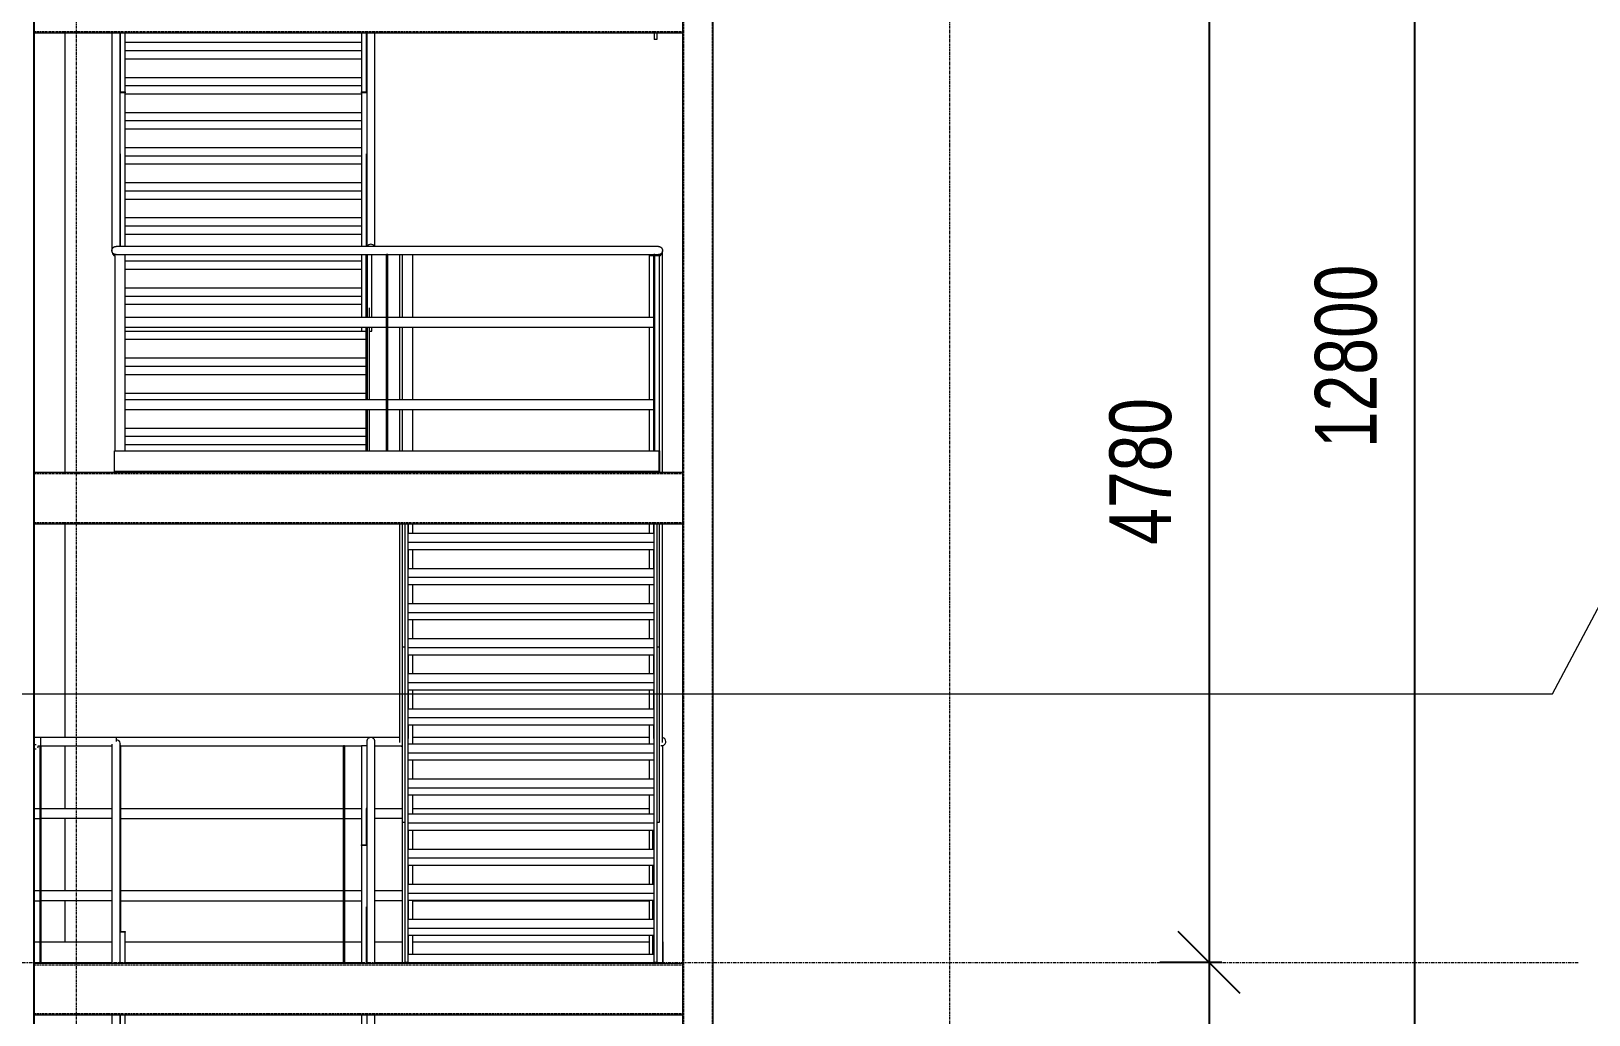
# Model space of a CAD drawing. Header units: millimetres. Extents: x -29259 to 87313, y -139821 to 46728.
# Drawn here: x 48352 to 55934, y -114518 to -109731 of the extents above; entities that cross this region are included whole.
import ezdxf

# ---------------------------------------------------------------- set-up
doc = ezdxf.new("R2010")
doc.units = ezdxf.units.MM
for name, pattern in [('Centre', [31.75, 6.35, -4.7625, 15.875, -4.7625]), ('Grid Line', [22.225, 12.7, -3.175, 3.175, -3.175]), ('Hidden', [7.14375, 4.7625, -2.38125])]:
    doc.linetypes.add(name, pattern=pattern)
for name, color, linetype, lineweight in [('A-ANNO-DIMS', 211, 'Continuous', 9), ('A-DOOR', 31, 'Continuous', 9), ('A-FLOR-HRAL', 11, 'Continuous', 9), ('A-FLOR-LEVL', 51, 'Continuous', 9), ('A-WALL', 113, 'Continuous', 18), ('G-ANNO-TEXT', 231, 'Continuous', 9), ('P-PIPE', 3, 'Continuous', 9), ('S-BEAM', 12, 'Continuous', 9), ('S-COLS', 52, 'Continuous', 18), ('S-GRID', 8, 'Continuous', 9), ('S-STRS', 31, 'Continuous', 9)]:
    doc.layers.add(name, color=color, linetype=linetype, lineweight=lineweight)
doc.styles.add('Century Gothic_2', font='GOTHIC.TTF', dxfattribs={"width": 0.8, "height": 300})
doc.dimstyles.new('Diagonal_-_3mm_Century_Gothic', dxfattribs={"dimscale": 304.8, "dimtxt": 313.250481, "dimasz": 0.984252, "dimexe": 0.787402, "dimexo": 0.492126, "dimgap": 0.574147, "dimtad": 1, "dimdec": 0, "dimzin": 0, "dimdsep": 46, "dimtxsty": 'Century Gothic_2', "dimblk1": 'OBLIQUE', "dimblk2": 'OBLIQUE', "dimsah": 1, "dimcen": 0.09, "dimdle": 0.787402, "dimazin": 0, "dimtfac": 1, "dimtdec": 4, "dimtix": 1, "dimtmove": 0, "dimatfit": 3, "dimfxl": 1, "dimtvp": 1, "dimtfill": 1, "dimtolj": 1, "dimtzin": 0, "dimarcsym": 2})

# ---------------------------------------------------------------- blocks, each defined once
blk = doc.blocks.new('RHS-Rectangular Hollow Section-Column - 300x150x6RHS-1532597-SOUTH FACADE')
at = {"layer": 'S-COLS', "color": 250, "linetype": 'Hidden', "lineweight": 9}
for p, q in [((17479.6, 0), (17479.6, 14535)), ((17617.6, 14535), (17617.6, 0))]:
    blk.add_line(p, q, dxfattribs=at)
blk = doc.blocks.new('RHS-Rectangular Hollow Section-Column - 804097-SOUTH FACADE')
at = {"layer": 'S-COLS', "color": 250, "lineweight": 9}
for p, q in [((17473.6, 14535), (17473.6, 0)), ((17623.6, 0), (17623.6, 14535))]:
    blk.add_line(p, q, dxfattribs=at)
blk = doc.blocks.new('RHS-Rectangular Hollow Section - 250x150x6RHS-1527155-SOUTH FACADE')
at = {"layer": 'S-BEAM', "color": 250}
for p, q in [((17473.6, 3445), (14318, 3445)), ((14318, 3195), (17473.6, 3195))]:
    blk.add_line(p, q, dxfattribs=at)
at = {"layer": 'S-BEAM', "color": 250, "linetype": 'Hidden'}
for p, q in [((14318, 3439), (17473.6, 3439)), ((14318, 3201), (17473.6, 3201))]:
    blk.add_line(p, q, dxfattribs=at)
blk = doc.blocks.new('RHS-Rectangular Hollow Section - 250x150x6RHS-1527158-SOUTH FACADE')
at = {"layer": 'S-BEAM', "color": 250}
for p, q in [((17473.6, 8225), (14318, 8225)), ((14318, 7975), (17473.6, 7975))]:
    blk.add_line(p, q, dxfattribs=at)
at = {"layer": 'S-BEAM', "color": 250, "linetype": 'Hidden'}
for p, q in [((14318, 8219), (17473.6, 8219)), ((14318, 7981), (17473.6, 7981))]:
    blk.add_line(p, q, dxfattribs=at)
blk = doc.blocks.new('Railing - MS FLAT 50x5mm-1534085-SOUTH FACADE')
at = {"layer": 'A-FLOR-HRAL', "color": 253}
for p, q in [((15911.6, 4022.9), (15936.8, 4022.9)), ((15911.6, 4019.9), (15911.6, 4022.9)), ((15911.6, 4019.9), (15911.6, 3444.6)), ((15936.8, 4019.9), (15911.6, 4019.9))]:
    blk.add_line(p, q, dxfattribs=at)
blk = doc.blocks.new('Railing - MS FLAT 50x5mm-1534083-SOUTH FACADE')
at = {"layer": 'A-FLOR-HRAL', "color": 253}
for p, q in [((15911.6, 3195.4), (15911.6, 2745)), ((15911.6, 2705), (15911.6, 2400)), ((15961.6, 2400), (15961.6, 2705)), ((15911.6, 2350), (15911.6, 2250)), ((15961.6, 2250), (15961.6, 2350)), ((15948.6, 2250), (15961.6, 2250))]:
    blk.add_line(p, q, dxfattribs=at)
blk = doc.blocks.new('Railing - MS FLAT 50x5mm-1534081-SOUTH FACADE')
at = {"layer": 'A-FLOR-HRAL', "color": 253}
for p, q in [((16111.6, 900), (16111.6, 1395.2)), ((16161.6, 1390), (16161.6, 1395.2)), ((16161.6, 1240), (16161.6, 1310)), ((16161.6, 1090), (16161.6, 1160)), ((16161.6, 940), (16161.6, 1010)), ((16111.6, 900), (16124.6, 900))]:
    blk.add_line(p, q, dxfattribs=at)
blk = doc.blocks.new('Railing - MS FLAT 50x5mm-1534079-SOUTH FACADE')
at = {"layer": 'A-FLOR-HRAL', "color": 253}
for p, q in [((16111.6, 300), (16111.6, 900)), ((16161.6, 790), (16161.6, 860)), ((16161.6, 640), (16161.6, 710)), ((16161.6, 490), (16161.6, 560)), ((16161.6, 340), (16161.6, 410)), ((16111.6, 300), (16124.6, 300))]:
    blk.add_line(p, q, dxfattribs=at)
blk = doc.blocks.new('Railing - MS FLAT 50x5mm-1533993-SOUTH FACADE')
at = {"layer": 'A-FLOR-HRAL', "color": 253}
for p, q in [((15911.6, 4505), (15911.6, 4022.9)), ((15936.6, 4505), (15911.6, 4505))]:
    blk.add_line(p, q, dxfattribs=at)
blk = doc.blocks.new('Railing - MS FLAT 50x5mm-V44-SOUTH FACADE')
at = {"layer": 'A-FLOR-HRAL', "color": 253}
for p, q in [((15933.6, 2400), (15933.6, 2705)), ((15939.6, 2705), (15939.6, 2400)), ((15933.6, 2000), (15933.6, 2350)), ((15939.6, 2350), (15939.6, 2000)), ((15933.6, 1750), (15933.6, 1950)), ((15939.6, 1950), (15939.6, 1750))]:
    blk.add_line(p, q, dxfattribs=at)
blk = doc.blocks.new('Railing - MS FLAT 50x5mm-1534076-SOUTH FACADE')
at = {"layer": 'A-FLOR-HRAL', "color": 253}
for p, q in [((16111.6, 2400), (16111.6, 2701.2)), ((16161.6, 2701.2), (16111.6, 2701.2)), ((16161.6, 2400), (16161.6, 2701.2)), ((16111.6, 2000), (16111.6, 2350)), ((16161.6, 2000), (16161.6, 2350)), ((16111.6, 1750), (16111.6, 1950)), ((16161.6, 1750), (16161.6, 1950))]:
    blk.add_line(p, q, dxfattribs=at)
blk = doc.blocks.new('Railing - MS FLAT 50x5mm-V45-SOUTH FACADE')
at = {"layer": 'A-FLOR-HRAL', "color": 253}
for p, q in [((16139.6, 4002.1), (16139.6, 4092.9)), ((16139.6, 3831.4), (16139.6, 3922.1)), ((16139.6, 3660.7), (16139.6, 3751.4)), ((16139.6, 3490), (16139.6, 3580.7))]:
    blk.add_line(p, q, dxfattribs=at)
blk = doc.blocks.new('Railing - MS FLAT 50x5mm-V46-SOUTH FACADE')
at = {"layer": 'A-FLOR-HRAL', "color": 253}
for p, q in [((16111.6, 0), (16111.6, 300)), ((16161.6, 190), (16161.6, 260)), ((16161.6, 40), (16161.6, 110))]:
    blk.add_line(p, q, dxfattribs=at)
blk = doc.blocks.new('Railing - Railing-1515944-SOUTH FACADE')
at = {"layer": 'A-FLOR-HRAL', "color": 253}
for p, q in [((15936.7, 4200), (15934.1, 4200)), ((15934.1, 4200), (15934.1, 4022.9)), ((15976.5, 4200), (16111.6, 4200)), ((16111.6, 4150), (15976.5, 4150)), ((15976.6, 3800), (16111.6, 3800)), ((15934.1, 3720.2), (15934.1, 3444.6)), ((16111.6, 3750), (15976.6, 3750)), ((15934.1, 3059.3), (15934.1, 2745)), ((16139.1, 1395.2), (16139.1, 1390)), ((16139.1, 1310), (16139.1, 1295.6)), ((16139.1, 860), (16139.1, 790)), ((16139.1, 710), (16139.1, 645.6)), ((16139.1, 260), (16139.1, 190)), ((16139.1, 110), (16139.1, 40))]:
    blk.add_line(p, q, dxfattribs=at)
for name in ['Railing - MS FLAT 50x5mm-1533993-SOUTH FACADE', 'Railing - MS FLAT 50x5mm-1534085-SOUTH FACADE', 'Railing - MS FLAT 50x5mm-V45-SOUTH FACADE', 'Railing - MS FLAT 50x5mm-1534083-SOUTH FACADE', 'Railing - MS FLAT 50x5mm-V44-SOUTH FACADE', 'Railing - MS FLAT 50x5mm-1534076-SOUTH FACADE', 'Railing - MS FLAT 50x5mm-1534081-SOUTH FACADE', 'Railing - MS FLAT 50x5mm-1534079-SOUTH FACADE', 'Railing - MS FLAT 50x5mm-V46-SOUTH FACADE']:
    blk.add_blockref(name, (0, 0))
blk = doc.blocks.new('Top Rail Type - Top Rail_Internal_-1515961-SOUTH FACADE')
at = {"layer": 'A-FLOR-HRAL', "color": 253}
for p, q in [((15936.6, 4525), (15936.6, 3444.6)), ((16097.3, 4545), (15956.6, 4545)), ((15976.6, 3444.6), (15976.6, 4525)), ((15976.6, 4505), (16111.6, 4505)), ((15936.6, 3195.4), (15936.6, 2745)), ((15976.6, 2746.6), (15976.6, 3195.4)), ((15976.5, 2745), (15976.6, 2746.6)), ((16096.6, 2705), (16096.6, 2400)), ((16136.6, 2698.3), (16136.6, 2705)), ((16096.6, 2350), (16096.6, 2000)), ((16096.6, 1950), (16096.6, 1750)), ((16096.6, 1395.4), (16096.6, 772))]:
    blk.add_line(p, q, dxfattribs=at)
at = {"layer": 'A-FLOR-HRAL', "color": 253, "flags": 128}
for points in [[(15976.6, 2746.6), (15975.9, 2750.9), (15973.9, 2754.3), (15970.7, 2756.6), (15966.6, 2757.6), (15961.8, 2757.2), (15956.6, 2755.5), (15951.4, 2752.6), (15946.6, 2748.7), (15943.3, 2745)], [(16097.3, 2704.4), (16099.3, 2700.9), (16102.5, 2698.7), (16106.6, 2697.7), (16111.4, 2698)], [(16120.1, 2701.6), (16121.8, 2702.7), (16124.7, 2704.9)], [(16111.4, 750.5), (16106.6, 752.7), (16102.5, 756.2), (16099.3, 760.9), (16097.3, 766.3), (16096.6, 772)]]:
    blk.add_lwpolyline(points, dxfattribs=at)
at = {"layer": 'A-FLOR-HRAL', "color": 253}
blk.add_open_spline([(15976.6, 4525), (15976.6, 4526.7), (15976.1, 4530.2), (15974.1, 4535.1), (15970.9, 4539.3), (15965.3, 4543.6), (15956.6, 4545.9), (15947.9, 4543.6), (15942.3, 4539.3), (15939.1, 4535.1), (15937.1, 4530.2), (15936.6, 4526.7), (15936.6, 4525)], degree=3, knots=[0, 0, 0, 0, 0.083333, 0.166667, 0.25, 0.333333, 0.5, 0.666667, 0.75, 0.833333, 0.916667, 1, 1, 1, 1], dxfattribs=at)
blk = doc.blocks.new('Railing - MS FLAT 50x5mm-1534088-SOUTH FACADE')
at = {"layer": 'A-FLOR-HRAL', "color": 253}
for p, q in [((14736.6, 3601.2), (14761.6, 3601.2)), ((14761.6, 3598.2), (14736.6, 3598.2)), ((14761.6, 3601.2), (14761.6, 3598.2)), ((14761.6, 3444.9), (14761.6, 3598.2)), ((14761.6, 2745), (14761.6, 3195))]:
    blk.add_line(p, q, dxfattribs=at)
blk = doc.blocks.new('Railing - MS FLAT 50x5mm-V47-SOUTH FACADE')
at = {"layer": 'A-FLOR-HRAL', "color": 253}
for p, q in [((14739.6, 4505), (14737.1, 4505)), ((14739.6, 3601.2), (14739.6, 4505))]:
    blk.add_line(p, q, dxfattribs=at)
blk = doc.blocks.new('Railing - MS FLAT 50x5mm-V48-SOUTH FACADE')
at = {"layer": 'A-FLOR-HRAL', "color": 253}
for p, q in [((14347, 3450), (14347, 4505)), ((14353, 4505), (14347, 4505)), ((14353, 3450), (14353, 4505)), ((14347, 3450), (14353, 3450))]:
    blk.add_line(p, q, dxfattribs=at)
blk = doc.blocks.new('Railing - Railing-1517779-SOUTH FACADE')
at = {"layer": 'A-FLOR-HRAL', "color": 253}
for p, q in [((14353, 4200), (14696.7, 4200)), ((14739.1, 3601.2), (14739.1, 4187.5)), ((14696.7, 4150), (14353, 4150)), ((14353, 3800), (14696.6, 3800)), ((14696.6, 3750), (14353, 3750)), ((14739.1, 2745), (14739.1, 3195))]:
    blk.add_line(p, q, dxfattribs=at)
for name in ['Railing - MS FLAT 50x5mm-V48-SOUTH FACADE', 'Railing - MS FLAT 50x5mm-V47-SOUTH FACADE', 'Railing - MS FLAT 50x5mm-1534088-SOUTH FACADE']:
    blk.add_blockref(name, (0, 0))
blk = doc.blocks.new('Top Rail Type - Top Rail_Internal_-1517796-SOUTH FACADE')
at = {"layer": 'A-FLOR-HRAL', "color": 253}
for p, q in [((14716.6, 4545), (14350, 4545)), ((14350, 4525), (14350, 4545)), ((14350, 4505), (14350, 4525)), ((14350, 4505), (14696.7, 4505)), ((14696.6, 4512), (14696.6, 3444.9)), ((14716.6, 4545), (14716.6, 4525)), ((14736.6, 3444.9), (14736.6, 4512)), ((14696.6, 3195), (14696.6, 2722)), ((14736.6, 2745), (14736.6, 3195)), ((14696.7, 2723.6), (14696.6, 2722))]:
    blk.add_line(p, q, dxfattribs=at)
at = {"layer": 'A-FLOR-HRAL', "color": 253, "flags": 128}
for points in [[(14716.6, 4534.4), (14721.8, 4533.6), (14726.6, 4531.4), (14730.7, 4527.9), (14733.9, 4523.2), (14735.9, 4517.8), (14736.6, 4512)], [(14696.6, 2722), (14697.3, 2716.3), (14699.3, 2710.9), (14702.5, 2706.2), (14706.6, 2702.7), (14711.4, 2700.5)]]:
    blk.add_lwpolyline(points, dxfattribs=at)
blk = doc.blocks.new('Railing - MS FLAT 50x5mm-V49-SOUTH FACADE')
at = {"layer": 'A-FLOR-HRAL', "color": 253}
for p, q in [((15829.3, 4505), (15823.3, 4505)), ((15823.3, 3450), (15823.3, 4505)), ((15829.3, 4505), (15829.3, 3450))]:
    blk.add_line(p, q, dxfattribs=at)
blk = doc.blocks.new('Railing - MS FLAT 50x5mm-V50-SOUTH FACADE')
at = {"layer": 'A-FLOR-HRAL', "color": 253}
for p, q in [((17377.6, 4505), (17368.6, 4505)), ((17377.6, 3450), (17377.6, 4505)), ((17327.6, 4092.9), (17327.6, 4002.1)), ((17327.6, 3922.1), (17327.6, 3831.4)), ((17327.6, 3751.4), (17327.6, 3660.7)), ((17327.6, 3580.7), (17327.6, 3490)), ((17352.6, 3450), (17377.6, 3450))]:
    blk.add_line(p, q, dxfattribs=at)
blk = doc.blocks.new('Railing - Railing-1518367-SOUTH FACADE')
at = {"layer": 'A-FLOR-HRAL', "color": 253}
for p, q in [((14318, 4200), (14347, 4200)), ((14739.6, 4200), (15823.3, 4200)), ((15829.3, 4200), (15911.6, 4200)), ((16161.6, 4200), (17311.6, 4200)), ((14318, 4150), (14347, 4150)), ((14739.6, 4150), (15823.3, 4150)), ((15829.3, 4150), (15911.6, 4150)), ((14318, 3800), (14347, 3800)), ((14739.6, 3800), (15823.3, 3800)), ((15829.3, 3800), (15911.6, 3800)), ((14318, 3750), (14347, 3750)), ((14739.6, 3750), (15823.3, 3750)), ((15829.3, 3750), (15911.6, 3750)), ((16161.6, 3750), (17311.6, 3750)), ((14318, 3550), (14347, 3550)), ((14353, 3550), (14696.6, 3550)), ((14761.6, 3550), (15823.3, 3550)), ((15829.3, 3550), (15911.6, 3550)), ((15976.6, 3550), (16111.6, 3550)), ((16161.6, 3550), (17311.6, 3550)), ((17380.1, 3550), (17377.6, 3550)), ((17380.1, 3450), (17380.1, 3550)), ((17377.6, 3450), (17380.1, 3450))]:
    blk.add_line(p, q, dxfattribs=at)
for name in ['Railing - MS FLAT 50x5mm-V49-SOUTH FACADE', 'Railing - MS FLAT 50x5mm-V50-SOUTH FACADE']:
    blk.add_blockref(name, (0, 0))
blk = doc.blocks.new('Top Rail Type - Top Rail_Internal_-1518370-SOUTH FACADE')
at = {"layer": 'A-FLOR-HRAL', "color": 253}
for p, q in [((14350, 4545), (14318, 4545)), ((14336.7, 4505), (14347, 4505)), ((15956.6, 4545), (14716.6, 4545)), ((14739.6, 4505), (15823.3, 4505)), ((15829.3, 4505), (15911.6, 4505)), ((17311.6, 4545), (16161.6, 4545))]:
    blk.add_line(p, q, dxfattribs=at)
for start, end in [(264.76715, 0), (0, 78.42814)]:
    blk.add_arc((17372.6, 4525), 20, start, end, dxfattribs=at)
blk = doc.blocks.new('Railing - MS FLAT 50x5mm-1534103-SOUTH FACADE')
at = {"layer": 'A-FLOR-HRAL', "color": 253}
for p, q in [((15911.6, 13263.3), (15936.6, 13263.3)), ((15911.6, 13259.9), (15911.6, 13263.3)), ((15911.6, 13259.9), (15911.6, 13004.6)), ((15936.6, 13259.9), (15911.6, 13259.9)), ((15911.6, 12755.4), (15911.6, 12466.6))]:
    blk.add_line(p, q, dxfattribs=at)
blk = doc.blocks.new('Railing - MS FLAT 50x5mm-V53-SOUTH FACADE')
at = {"layer": 'A-FLOR-HRAL', "color": 253}
for p, q in [((15911.6, 7686.6), (15936.6, 7686.6)), ((15911.6, 7683.2), (15911.6, 7686.6)), ((15911.6, 7683.2), (15911.6, 6935)), ((15936.6, 7683.2), (15911.6, 7683.2)), ((15911.6, 6895), (15911.6, 6590)), ((15961.6, 6590), (15961.6, 6895)), ((15911.6, 6540), (15911.6, 6522.9)), ((15948.6, 6522.9), (15961.6, 6522.9)), ((15961.6, 6522.9), (15961.6, 6540))]:
    blk.add_line(p, q, dxfattribs=at)
blk = doc.blocks.new('Railing - MS FLAT 50x5mm-V51-SOUTH FACADE')
at = {"layer": 'A-FLOR-HRAL', "color": 253}
for p, q in [((16111.6, 9766.4), (16111.6, 10365)), ((16161.6, 10318.6), (16161.6, 10365.2)), ((16161.6, 10147.9), (16161.6, 10238.6)), ((16161.6, 9977.1), (16161.6, 10067.9)), ((16161.6, 9806.4), (16161.6, 9897.1)), ((16111.6, 9766.4), (16124.6, 9766.4))]:
    blk.add_line(p, q, dxfattribs=at)
blk = doc.blocks.new('Railing - MS FLAT 50x5mm-V54-SOUTH FACADE')
at = {"layer": 'A-FLOR-HRAL', "color": 253}
for p, q in [((16111.6, 4132.9), (16111.6, 4986.4)), ((16161.6, 4855.7), (16161.6, 4946.4)), ((16161.6, 4685), (16161.6, 4775.7)), ((16161.6, 4514.3), (16161.6, 4605)), ((16161.6, 4343.6), (16161.6, 4434.3)), ((16161.6, 4172.9), (16161.6, 4263.6)), ((16111.6, 4132.9), (16124.6, 4132.9))]:
    blk.add_line(p, q, dxfattribs=at)
blk = doc.blocks.new('Railing - MS FLAT 50x5mm-V59-SOUTH FACADE')
at = {"layer": 'A-FLOR-HRAL', "color": 253}
for p, q in [((16111.6, 6590), (16111.6, 6895)), ((16161.6, 6590), (16161.6, 6895)), ((16111.6, 6190), (16111.6, 6540)), ((16161.6, 6190), (16161.6, 6540)), ((16111.6, 5940), (16111.6, 6140)), ((16161.6, 5940), (16161.6, 6140))]:
    blk.add_line(p, q, dxfattribs=at)
blk = doc.blocks.new('Railing - MS FLAT 50x5mm-V61-SOUTH FACADE')
at = {"layer": 'A-FLOR-HRAL', "color": 253}
for p, q in [((16111.6, 3450), (16111.6, 4132.9)), ((16161.6, 4002.1), (16161.6, 4092.9)), ((16161.6, 3831.4), (16161.6, 3922.1)), ((16161.6, 3660.7), (16161.6, 3751.4)), ((16161.6, 3490), (16161.6, 3580.7))]:
    blk.add_line(p, q, dxfattribs=at)
blk = doc.blocks.new('Railing - Railing-1525472-SOUTH FACADE')
at = {"layer": 'A-FLOR-HRAL', "color": 253}
for p, q in [((15934.1, 7975.4), (15934.1, 7686.6)), ((15934.1, 7385), (15934.1, 6935)), ((16139.1, 5585.2), (16139.1, 5538.6)), ((16139.1, 5458.6), (16139.1, 5367.9)), ((16139.1, 4946.4), (16139.1, 4855.7)), ((16139.1, 4775.7), (16139.1, 4685)), ((16139.1, 4605), (16139.1, 4540.8)), ((16139.1, 4092.9), (16139.1, 4002.1)), ((16139.1, 3922.1), (16139.1, 3831.4))]:
    blk.add_line(p, q, dxfattribs=at)
for name, p in [('Railing - MS FLAT 50x5mm-1534103-SOUTH FACADE', (0, -4780)), ('Railing - MS FLAT 50x5mm-V53-SOUTH FACADE', (0, 0)), ('Railing - MS FLAT 50x5mm-V44-SOUTH FACADE', (0, 4190)), ('Railing - MS FLAT 50x5mm-V59-SOUTH FACADE', (0, 0)), ('Railing - MS FLAT 50x5mm-V51-SOUTH FACADE', (0, -4780)), ('Railing - MS FLAT 50x5mm-V54-SOUTH FACADE', (0, 0)), ('Railing - MS FLAT 50x5mm-V61-SOUTH FACADE', (0, 0))]:
    blk.add_blockref(name, p)
blk = doc.blocks.new('Top Rail Type - Top Rail_Internal_-1525505-SOUTH FACADE')
at = {"layer": 'A-FLOR-HRAL', "color": 253}
for p, q in [((15936.6, 7975.4), (15936.6, 6935)), ((15976.6, 6935), (15976.6, 7975.4)), ((16096.6, 6895), (16096.6, 6590)), ((16096.6, 6540), (16096.6, 6190)), ((16096.6, 6140), (16096.6, 5940)), ((16096.6, 5585), (16096.6, 4521.2))]:
    blk.add_line(p, q, dxfattribs=at)
at = {"layer": 'A-FLOR-HRAL', "color": 253, "flags": 128}
for points in [[(15973.4, 6935.1), (15970.7, 6938.9), (15966.6, 6942.5), (15961.8, 6944.8), (15956.6, 6945.6), (15951.4, 6944.8), (15946.6, 6942.5), (15942.5, 6938.9), (15939.8, 6935.1)], [(16111.4, 4499), (16106.6, 4501.3), (16102.5, 4505)]]:
    blk.add_lwpolyline(points, dxfattribs=at)
blk = doc.blocks.new('Railing - MS FLAT 50x5mm-1534111-SOUTH FACADE')
at = {"layer": 'A-FLOR-HRAL', "color": 253}
for p, q in [((14736.6, 12466.6), (14761.6, 12466.6)), ((14761.6, 12463.2), (14736.6, 12463.2)), ((14761.6, 12466.6), (14761.6, 12463.2)), ((14761.6, 11715), (14761.6, 12463.2))]:
    blk.add_line(p, q, dxfattribs=at)
blk = doc.blocks.new('Railing - MS FLAT 50x5mm-V64-SOUTH FACADE')
at = {"layer": 'A-FLOR-HRAL', "color": 253}
for p, q in [((14736.4, 8483.3), (14761.6, 8483.3)), ((14761.6, 8479.9), (14736.4, 8479.9)), ((14761.6, 8483.3), (14761.6, 8479.9)), ((14761.6, 8224.9), (14761.6, 8479.9)), ((14761.6, 7686.6), (14761.6, 7975))]:
    blk.add_line(p, q, dxfattribs=at)
blk = doc.blocks.new('Railing - MS FLAT 50x5mm-V65-SOUTH FACADE')
at = {"layer": 'A-FLOR-HRAL', "color": 253}
for p, q in [((14739.6, 9285), (14735.9, 9285)), ((14739.6, 8483.3), (14739.6, 9285))]:
    blk.add_line(p, q, dxfattribs=at)
blk = doc.blocks.new('Railing - Railing-1526545-SOUTH FACADE')
at = {"layer": 'A-FLOR-HRAL', "color": 253}
for p, q in [((14365.5, 8980), (14696.7, 8980)), ((14739.1, 8483.3), (14739.1, 8965.8)), ((14696.7, 8930), (14365.5, 8930)), ((14365.5, 8580), (14696.8, 8580)), ((14696.8, 8530), (14365.5, 8530)), ((14739.1, 7686.6), (14739.1, 7975)), ((14739.1, 6935), (14739.1, 7385))]:
    blk.add_line(p, q, dxfattribs=at)
for name, p in [('Railing - MS FLAT 50x5mm-V48-SOUTH FACADE', (12.5, 4780)), ('Railing - MS FLAT 50x5mm-V65-SOUTH FACADE', (0, 0)), ('Railing - MS FLAT 50x5mm-V64-SOUTH FACADE', (0, 0)), ('Railing - MS FLAT 50x5mm-1534111-SOUTH FACADE', (0, -4780))]:
    blk.add_blockref(name, p)
blk = doc.blocks.new('Top Rail Type - Top Rail_Internal_-1526549-SOUTH FACADE')
at = {"layer": 'A-FLOR-HRAL', "color": 253}
for p, q in [((14716.6, 9325), (14362.5, 9325)), ((14362.5, 9305), (14362.5, 9325)), ((14362.5, 9285), (14362.5, 9305)), ((14362.5, 9285), (14696.9, 9285)), ((14696.6, 9289.9), (14696.6, 8224.9)), ((14716.6, 9325), (14716.6, 9305)), ((14716.6, 9305), (14716.6, 9301.7)), ((14736.6, 8224.9), (14736.6, 9289.9)), ((14696.6, 7975), (14696.6, 6911.2)), ((14736.6, 6935), (14736.6, 7975)), ((14696.7, 6913.3), (14696.6, 6911.2))]:
    blk.add_line(p, q, dxfattribs=at)
at = {"layer": 'A-FLOR-HRAL', "color": 253, "flags": 128}
for points in [[(14716.6, 9312.9), (14721.8, 9312.1), (14726.6, 9309.8), (14730.7, 9306.1), (14733.9, 9301.4), (14735.9, 9295.8), (14736.6, 9289.9)], [(14696.6, 6911.2), (14697.3, 6905.3), (14699.3, 6899.7), (14702.5, 6895), (14706.6, 6891.3), (14711.4, 6889)]]:
    blk.add_lwpolyline(points, dxfattribs=at)
blk = doc.blocks.new('Railing - MS FLAT 50x5mm-V74-SOUTH FACADE')
at = {"layer": 'A-FLOR-HRAL', "color": 253}
for p, q in [((17311.6, 4946.4), (17311.6, 4855.7)), ((17361.6, 4132.9), (17361.6, 4986.4)), ((17311.6, 4775.7), (17311.6, 4685)), ((17311.6, 4605), (17311.6, 4514.3)), ((17311.6, 4434.3), (17311.6, 4343.6)), ((17311.6, 4263.6), (17311.6, 4172.9)), ((17348.6, 4132.9), (17361.6, 4132.9))]:
    blk.add_line(p, q, dxfattribs=at)
blk = doc.blocks.new('Railing - MS FLAT 50x5mm-V67-SOUTH FACADE')
at = {"layer": 'A-FLOR-HRAL', "color": 253}
for p, q in [((17361.6, 10615), (17361.6, 10620)), ((17311.6, 10365), (17311.6, 10318.6)), ((17361.6, 9766.4), (17361.6, 10365)), ((17311.6, 10238.6), (17311.6, 10147.9)), ((17311.6, 10067.9), (17311.6, 9977.1)), ((17311.6, 9897.1), (17311.6, 9806.4)), ((17348.6, 9766.4), (17361.6, 9766.4))]:
    blk.add_line(p, q, dxfattribs=at)
blk = doc.blocks.new('Railing - MS FLAT 50x5mm-V75-SOUTH FACADE')
at = {"layer": 'A-FLOR-HRAL', "color": 253}
for p, q in [((17311.6, 4092.9), (17311.6, 4002.1)), ((17311.6, 3922.1), (17311.6, 3831.4)), ((17311.6, 3751.4), (17311.6, 3660.7)), ((17311.6, 3580.7), (17311.6, 3490))]:
    blk.add_line(p, q, dxfattribs=at)
blk = doc.blocks.new('Railing - MS FLAT 50x5mm-V69-SOUTH FACADE')
at = {"layer": 'A-FLOR-HRAL', "color": 253}
for p, q in [((17311.6, 11669.9), (17311.6, 11370)), ((17333.6, 11669.9), (17311.6, 11669.9)), ((17361.6, 11669.9), (17339.6, 11669.9)), ((17361.6, 10720), (17361.6, 11669.9)), ((17311.6, 11320), (17311.6, 10970)), ((17311.6, 10920), (17311.6, 10720))]:
    blk.add_line(p, q, dxfattribs=at)
blk = doc.blocks.new('Railing - Railing-1535435-SOUTH FACADE')
at = {"layer": 'A-FLOR-HRAL', "color": 253}
for p, q in [((17339.1, 5835), (17339.1, 5840)), ((17334.1, 5538.6), (17334.1, 5585)), ((17334.1, 5367.9), (17334.1, 5458.6)), ((17334.1, 4855.7), (17334.1, 4946.4)), ((17334.1, 4685), (17334.1, 4775.7)), ((17334.1, 4540.8), (17334.1, 4605)), ((17334.1, 4002.1), (17334.1, 4092.9)), ((17334.1, 3831.4), (17334.1, 3922.1)), ((17334.1, 3744.4), (17334.1, 3751.4))]:
    blk.add_line(p, q, dxfattribs=at)
for name, p in [('Railing - MS FLAT 50x5mm-V69-SOUTH FACADE', (0, -4780)), ('Railing - MS FLAT 50x5mm-V67-SOUTH FACADE', (0, -4780)), ('Railing - MS FLAT 50x5mm-V74-SOUTH FACADE', (0, 0)), ('Railing - MS FLAT 50x5mm-V75-SOUTH FACADE', (0, 0))]:
    blk.add_blockref(name, p)
blk = doc.blocks.new('Top Rail Type - Top Rail_Internal_-1535438-SOUTH FACADE')
at = {"layer": 'A-FLOR-HRAL', "color": 253}
for p, q in [((17376.6, 6911.2), (17376.5, 6913.3)), ((17376.6, 5835), (17376.6, 6911.2)), ((17376.6, 4521.2), (17376.6, 5585))]:
    blk.add_line(p, q, dxfattribs=at)
at = {"layer": 'A-FLOR-HRAL', "color": 253, "flags": 128}
blk.add_lwpolyline([(17361.8, 6889), (17366.6, 6891.3), (17370.7, 6895), (17373.9, 6899.7), (17375.9, 6905.3), (17376.6, 6911.2)], dxfattribs=at)
blk = doc.blocks.new('Railing - MS FLAT 50x5mm-V70-SOUTH FACADE')
at = {"layer": 'A-FLOR-HRAL', "color": 253}
for p, q in [((16033.6, 10720), (16033.6, 11675)), ((16039.6, 11675), (16033.6, 11675)), ((16039.6, 10720), (16039.6, 11675))]:
    blk.add_line(p, q, dxfattribs=at)
blk = doc.blocks.new('Railing - MS FLAT 50x5mm-V71-SOUTH FACADE')
at = {"layer": 'A-FLOR-HRAL', "color": 253}
for p, q in [((14711.6, 10720), (14711.6, 11675)), ((14716.6, 11675), (14711.6, 11675)), ((14761.6, 10720), (14761.6, 11675))]:
    blk.add_line(p, q, dxfattribs=at)
blk = doc.blocks.new('Railing - MS FLAT 50x5mm-V72-SOUTH FACADE')
at = {"layer": 'A-FLOR-HRAL', "color": 253}
for p, q in [((17311.6, 11675), (17311.6, 11370)), ((17361.6, 11675), (17356.6, 11675)), ((17361.6, 10720), (17361.6, 11675)), ((17311.6, 11320), (17311.6, 10970)), ((17311.6, 10920), (17311.6, 10720))]:
    blk.add_line(p, q, dxfattribs=at)
blk = doc.blocks.new('Railing - Railing-1535583-SOUTH FACADE')
at = {"layer": 'A-FLOR-HRAL', "color": 253}
for p, q in [((14761.6, 6590), (16033.6, 6590)), ((16033.6, 6540), (14761.6, 6540)), ((16039.6, 6590), (17333.6, 6590)), ((17333.6, 6540), (16039.6, 6540)), ((14761.6, 6190), (16033.6, 6190)), ((16039.6, 6190), (17333.6, 6190)), ((16033.6, 6140), (14761.6, 6140)), ((17333.6, 6140), (16039.6, 6140)), ((14709.1, 5840), (14709.1, 5940)), ((14709.1, 5940), (17359.1, 5940)), ((17359.1, 5940), (17359.1, 5840)), ((17364.1, 5940), (17359.1, 5940)), ((17359.1, 5940), (17359.1, 5840)), ((17364.1, 5840), (17364.1, 5940)), ((17359.1, 5840), (14709.1, 5840)), ((17359.1, 5840), (17364.1, 5840))]:
    blk.add_line(p, q, dxfattribs=at)
for name, p in [('Railing - MS FLAT 50x5mm-V71-SOUTH FACADE', (0, -4780)), ('Railing - MS FLAT 50x5mm-V70-SOUTH FACADE', (0, -4780)), ('Railing - MS FLAT 50x5mm-V72-SOUTH FACADE', (0, -4780)), ('Railing - MS FLAT 50x5mm-V70-SOUTH FACADE', (1300, -4780))]:
    blk.add_blockref(name, p)
blk = doc.blocks.new('Top Rail Type - Top Rail_Internal_-1535586-SOUTH FACADE')
at = {"layer": 'A-FLOR-HRAL', "color": 253}
for p, q in [((17356.6, 6935), (14716.6, 6935)), ((14716.6, 6895), (17356.6, 6895))]:
    blk.add_line(p, q, dxfattribs=at)
for points, knots in [([(14696.6, 6915), (14696.6, 6916.7), (14696.9, 6919.4), (14698.1, 6922.7), (14699.2, 6925), (14700.4, 6926.8), (14701.6, 6928.2), (14702.7, 6929.5), (14704.4, 6930.9), (14706.2, 6932.1), (14707.7, 6933), (14708.9, 6933.5), (14710.2, 6934), (14711.4, 6934.3), (14712.7, 6934.6), (14714, 6934.8), (14715.3, 6935), (14716.2, 6935), (14716.6, 6935)], [0, 0, 0, 0, 0.0833333, 0.125, 0.1666667, 0.2083333, 0.2291667, 0.25, 0.2916667, 0.3333333, 0.3541667, 0.375, 0.3958333, 0.4166667, 0.4375, 0.4583333, 0.4791667, 0.5, 0.5, 0.5, 0.5]), ([(14716.6, 6895), (14716.2, 6895), (14715.3, 6895), (14714, 6895.2), (14712.7, 6895.4), (14711.4, 6895.7), (14710.2, 6896), (14708.9, 6896.5), (14707.7, 6897), (14706.6, 6897.7), (14705.5, 6898.4), (14704.1, 6899.4), (14702.7, 6900.5), (14701.6, 6901.8), (14700.4, 6903.2), (14699.2, 6905), (14698.1, 6907.3), (14696.9, 6910.6), (14696.6, 6913.3), (14696.6, 6915)], [0.5, 0.5, 0.5, 0.5, 0.5208333, 0.5416667, 0.5625, 0.5833333, 0.6041667, 0.625, 0.6458333, 0.6666667, 0.6875, 0.7083333, 0.75, 0.7708333, 0.7916667, 0.8333333, 0.875, 0.9166667, 1, 1, 1, 1]), ([(17356.6, 6935), (17357, 6935), (17357.9, 6935), (17359.2, 6934.8), (17360.5, 6934.6), (17361.8, 6934.3), (17363, 6934), (17364.3, 6933.5), (17365.5, 6933), (17366.6, 6932.3), (17367.7, 6931.6), (17369.1, 6930.6), (17370.5, 6929.5), (17371.6, 6928.2), (17372.8, 6926.8), (17374, 6925), (17375.1, 6922.7), (17376.3, 6919.4), (17376.6, 6916.7), (17376.6, 6915)], [-0.5, -0.5, -0.5, -0.5, -0.4791667, -0.4583333, -0.4375, -0.4166667, -0.3958333, -0.375, -0.3541667, -0.3333333, -0.3125, -0.2916667, -0.25, -0.2291667, -0.2083333, -0.1666667, -0.125, -0.0833333, 0, 0, 0, 0]), ([(17376.6, 6915), (17376.6, 6913.3), (17376.3, 6910.6), (17375.1, 6907.3), (17374, 6905), (17372.8, 6903.2), (17371.6, 6901.8), (17370.5, 6900.5), (17369.1, 6899.4), (17367.7, 6898.4), (17366.6, 6897.7), (17365.5, 6897), (17364.3, 6896.5), (17363, 6896), (17361.8, 6895.7), (17360.5, 6895.4), (17359.2, 6895.2), (17357.9, 6895), (17357, 6895), (17356.6, 6895)], [-1, -1, -1, -1, -0.9166667, -0.875, -0.8333333, -0.7916667, -0.7708333, -0.75, -0.7083333, -0.6875, -0.6666667, -0.6458333, -0.625, -0.6041667, -0.5833333, -0.5625, -0.5416667, -0.5208333, -0.5, -0.5, -0.5, -0.5])]:
    blk.add_open_spline(points, degree=3, knots=knots, dxfattribs=at)
blk = doc.blocks.new('Roaster Building_ST_RVT2022 _SST__rvt-2-SOUTH FACADE')
at = {"layer": 'S-STRS', "color": 253}
for p, q in [((17336.6, 7975), (17336.6, 7942.7)), ((17348.6, 7975), (17348.6, 7942.7)), ((14761.6, 7928.6), (15911.6, 7928.6)), ((14761.6, 7888.6), (15911.6, 7888.6)), ((17348.6, 7942.7), (17336.6, 7942.7)), ((14761.6, 7848.6), (15911.6, 7848.6)), ((14761.6, 7757.9), (15911.6, 7757.9)), ((14761.6, 7717.9), (15911.6, 7717.9)), ((14761.6, 7677.9), (15911.6, 7677.9)), ((14761.6, 7587.1), (15911.6, 7587.1)), ((14761.6, 7547.1), (15911.6, 7547.1)), ((14761.6, 7507.1), (15911.6, 7507.1)), ((14761.6, 7416.4), (15911.6, 7416.4)), ((14761.6, 7376.4), (15911.6, 7376.4)), ((14761.6, 7336.4), (15911.6, 7336.4)), ((14761.6, 7245.7), (15911.6, 7245.7)), ((14761.6, 7205.7), (15911.6, 7205.7)), ((14761.6, 7165.7), (15911.6, 7165.7)), ((14761.6, 7075), (15911.6, 7075)), ((14761.6, 7035), (15911.6, 7035)), ((14761.6, 6995), (15911.6, 6995)), ((14761.6, 6864.3), (15911.6, 6864.3)), ((14761.6, 6824.3), (15911.6, 6824.3)), ((14761.6, 6733.6), (15911.6, 6733.6)), ((14761.6, 6693.6), (15911.6, 6693.6)), ((14761.6, 6653.6), (15911.6, 6653.6)), ((15948.6, 6635.3), (15948.6, 6590)), ((14761.6, 6522.9), (15933.6, 6522.9)), ((15948.6, 6540), (15948.6, 6190)), ((14761.6, 6482.9), (15933.6, 6482.9)), ((14761.6, 6392.1), (15933.6, 6392.1)), ((14761.6, 6352.1), (15933.6, 6352.1)), ((14761.6, 6312.1), (15933.6, 6312.1)), ((14761.6, 6221.4), (15933.6, 6221.4)), ((15948.6, 6140), (15948.6, 5940)), ((14761.6, 6050.7), (15933.6, 6050.7)), ((14761.6, 6010.7), (15933.6, 6010.7)), ((14761.6, 5970.7), (15933.6, 5970.7)), ((14724.6, 5840), (14724.6, 5835)), ((14736.6, 5835), (14736.6, 5840)), ((17336.6, 5835), (17336.6, 5840)), ((16124.6, 3450), (16124.6, 5585)), ((16136.6, 5585), (16136.6, 3450)), ((16136.6, 5538.6), (17336.6, 5538.6)), ((17336.6, 3450), (17336.6, 5585)), ((17348.6, 5585), (17348.6, 3450)), ((17336.6, 5493.6), (16136.6, 5493.6)), ((17336.6, 5458.6), (16136.6, 5458.6)), ((16136.6, 5367.9), (17336.6, 5367.9)), ((17336.6, 5322.9), (16136.6, 5322.9)), ((17336.6, 5287.9), (16136.6, 5287.9)), ((16136.6, 5197.1), (17336.6, 5197.1)), ((17336.6, 5152.1), (16136.6, 5152.1)), ((17336.6, 5117.1), (16136.6, 5117.1)), ((16136.6, 5026.4), (17336.6, 5026.4)), ((17336.6, 4981.4), (16136.6, 4981.4)), ((17336.6, 4946.4), (16136.6, 4946.4)), ((16136.6, 4855.7), (17336.6, 4855.7)), ((17336.6, 4810.7), (16136.6, 4810.7)), ((17336.6, 4775.7), (16136.6, 4775.7)), ((16136.6, 4685), (17336.6, 4685)), ((17336.6, 4640), (16136.6, 4640)), ((17336.6, 4605), (16136.6, 4605)), ((16136.6, 4514.3), (17336.6, 4514.3)), ((17336.6, 4469.3), (16136.6, 4469.3)), ((17336.6, 4434.3), (16136.6, 4434.3)), ((16136.6, 4343.6), (17336.6, 4343.6)), ((17336.6, 4298.6), (16136.6, 4298.6)), ((17336.6, 4263.6), (16136.6, 4263.6)), ((16136.6, 4172.9), (17336.6, 4172.9)), ((17336.6, 4127.9), (16136.6, 4127.9)), ((17336.6, 4092.9), (16136.6, 4092.9)), ((16136.6, 4002.1), (17336.6, 4002.1)), ((17336.6, 3957.1), (16136.6, 3957.1)), ((17336.6, 3922.1), (16136.6, 3922.1)), ((16136.6, 3831.4), (17336.6, 3831.4)), ((17336.6, 3786.4), (16136.6, 3786.4)), ((17336.6, 3751.4), (16136.6, 3751.4)), ((16136.6, 3660.7), (17336.6, 3660.7)), ((17336.6, 3615.7), (16136.6, 3615.7)), ((17336.6, 3580.7), (16136.6, 3580.7)), ((16136.6, 3490), (17336.6, 3490)), ((14318, 3450), (14347, 3450)), ((14353, 3450), (14696.6, 3450)), ((14761.6, 3450), (15911.6, 3450)), ((15976.6, 3450), (16124.6, 3450)), ((16136.6, 3450), (16124.6, 3450)), ((16136.6, 3450), (17336.6, 3450)), ((17348.6, 3450), (17336.6, 3450)), ((17348.6, 3450), (17352.6, 3450)), ((17352.6, 3450), (17352.6, 3445))]:
    blk.add_line(p, q, dxfattribs=at)
at = {"layer": 'A-FLOR-HRAL', "color": 250, "lineweight": 9}
for name in ['Top Rail Type - Top Rail_Internal_-1525505-SOUTH FACADE', 'Railing - Railing-1525472-SOUTH FACADE', 'Railing - Railing-1526545-SOUTH FACADE', 'Top Rail Type - Top Rail_Internal_-1526549-SOUTH FACADE', 'Top Rail Type - Top Rail_Internal_-1535586-SOUTH FACADE', 'Top Rail Type - Top Rail_Internal_-1535438-SOUTH FACADE', 'Railing - Railing-1535583-SOUTH FACADE', 'Railing - Railing-1535435-SOUTH FACADE', 'Top Rail Type - Top Rail_Internal_-1518370-SOUTH FACADE', 'Railing - Railing-1518367-SOUTH FACADE', 'Railing - Railing-1517779-SOUTH FACADE', 'Top Rail Type - Top Rail_Internal_-1517796-SOUTH FACADE', 'Railing - Railing-1515944-SOUTH FACADE', 'Top Rail Type - Top Rail_Internal_-1515961-SOUTH FACADE']:
    blk.add_blockref(name, (0, 0), dxfattribs=at)
at = {"layer": 'S-BEAM', "color": 250, "lineweight": 9}
for name, p in [('RHS-Rectangular Hollow Section - 250x150x6RHS-1527158-SOUTH FACADE', (0, 0)), ('RHS-Rectangular Hollow Section - 250x150x6RHS-1527155-SOUTH FACADE', (0, 2390)), ('RHS-Rectangular Hollow Section - 250x150x6RHS-1527155-SOUTH FACADE', (0, 0))]:
    blk.add_blockref(name, p, dxfattribs=at)
at = {"layer": 'S-COLS', "color": 250, "lineweight": 9}
for name in ['RHS-Rectangular Hollow Section-Column - 804097-SOUTH FACADE', 'RHS-Rectangular Hollow Section-Column - 300x150x6RHS-1532597-SOUTH FACADE']:
    blk.add_blockref(name, (0, 0), dxfattribs=at)
blk = doc.blocks.new('LTTS_AT_AR_Door-Passage-Single-Flush - 1200 x 2100mm_FSD 01-919959-SOUTH FACADE')
at = {"layer": 'A-DOOR', "flags": 128}
for points in [[(14317.7, 4490), (14318.3, 4490), (14318.8, 4490), (14319.4, 4490), (14319.9, 4490), (14320.5, 4490), (14321, 4490), (14321.5, 4490), (14322, 4490), (14322.4, 4490), (14322.9, 4490), (14323.3, 4490), (14323.8, 4490), (14324.2, 4490), (14324.6, 4490), (14324.9, 4490), (14325.3, 4490), (14325.6, 4490), (14325.9, 4490), (14326.2, 4490), (14326.5, 4490), (14326.8, 4490), (14327, 4490), (14327.2, 4490), (14327.4, 4490), (14327.5, 4490), (14327.7, 4490), (14327.8, 4490), (14327.9, 4490), (14327.9, 4490), (14328, 4490), (14328, 4490)], [(14328, 4510), (14328, 4510), (14328, 4510), (14327.9, 4510), (14327.8, 4510), (14327.7, 4510), (14327.6, 4510), (14327.4, 4510), (14327.2, 4510), (14327, 4510), (14326.8, 4510), (14326.6, 4510), (14326.3, 4510), (14326, 4510), (14325.7, 4510), (14325.4, 4510), (14325, 4510), (14324.7, 4510), (14324.3, 4510), (14323.9, 4510), (14323.5, 4510), (14323, 4510), (14322.6, 4510), (14322.1, 4510), (14321.6, 4510), (14321.1, 4510), (14320.6, 4510), (14320.1, 4510), (14319.5, 4510), (14319, 4510), (14318.4, 4510), (14317.9, 4510)]]:
    blk.add_lwpolyline(points, dxfattribs=at)
at = {"layer": 'A-DOOR'}
for start, end in [(90, 97.22755), (262.77245, 270), (0, 30), (330, 0)]:
    blk.add_arc((14328, 4500), 10, start, end, dxfattribs=at)
blk = doc.blocks.new('_Oblique')
at = {"color": 0, "linetype": 'ByBlock', "lineweight": -2}
blk.add_line((-0.5, -0.5), (0.5, 0.5), dxfattribs=at)
blk = doc.blocks.new('*D1158')
at = {"layer": 'A-ANNO-DIMS', "color": 0, "lineweight": -2, "transparency": 16777216}
for p, q in [((54085, -109243.4), (54085, -114503.4)), ((54147.1, -109483.4), (53845, -109483.4)), ((54147.1, -114263.4), (53845, -114263.4))]:
    blk.add_line(p, q, dxfattribs=at)
at = {"layer": 'Defpoints', "color": 0, "transparency": 16777216}
for p in [(54297.1, -109483.4), (54085, -114263.4), (54297.1, -114263.4)]:
    blk.add_point(p, dxfattribs=at)
at = {"layer": 'A-ANNO-DIMS', "color": 0, "lineweight": -2, "transparency": 16777216, "xscale": 299.9999999999999, "yscale": 299.9999999999999, "zscale": 299.9999999999999}
for p, rotation in [((54085, -109483.4), 90), ((54085, -114263.4), 270)]:
    blk.add_blockref('_Oblique', p, dxfattribs=dict(at, rotation=rotation))
at = {"layer": 'A-ANNO-DIMS', "color": 0, "transparency": 16777216, "insert": (53752.5, -111873.4), "char_height": 300, "width": 883.068, "attachment_point": 5, "rotation": 90, "style": 'Century Gothic_2', "bg_fill": 3, "box_fill_scale": 1.1, "bg_fill_color": 256, "bg_fill_true_color": 13158600, "bg_fill_transparency": 0}
blk.add_mtext('\\A1;4780', dxfattribs=at)
blk = doc.blocks.new('*D1159')
at = {"layer": 'A-ANNO-DIMS', "color": 0, "lineweight": -2, "transparency": 16777216}
for p, q in [((54085, -114023.4), (54085, -117953.4)), ((54147.1, -114263.4), (53845, -114263.4)), ((54147.1, -117713.4), (53845, -117713.4))]:
    blk.add_line(p, q, dxfattribs=at)
at = {"layer": 'Defpoints', "color": 0, "transparency": 16777216}
for p in [(54297.1, -114263.4), (54085, -117713.4), (54297.1, -117713.4)]:
    blk.add_point(p, dxfattribs=at)
at = {"layer": 'A-ANNO-DIMS', "color": 0, "lineweight": -2, "transparency": 16777216, "xscale": 299.9999999999999, "yscale": 299.9999999999999, "zscale": 299.9999999999999}
for p, rotation in [((54085, -114263.4), 90), ((54085, -117713.4), 270)]:
    blk.add_blockref('_Oblique', p, dxfattribs=dict(at, rotation=rotation))
at = {"layer": 'A-ANNO-DIMS', "color": 0, "transparency": 16777216, "insert": (53752.5, -115988.4), "char_height": 300, "width": 883.068, "attachment_point": 5, "rotation": 90, "style": 'Century Gothic_2', "bg_fill": 3, "box_fill_scale": 1.1, "bg_fill_color": 256, "bg_fill_true_color": 13158600, "bg_fill_transparency": 0}
blk.add_mtext('\\A1;3450', dxfattribs=at)
blk = doc.blocks.new('*D1160')
at = {"layer": 'A-ANNO-DIMS', "color": 0, "lineweight": -2, "transparency": 16777216}
for p, q in [((55085, -104673.4), (55085, -117953.4)), ((55147.1, -104913.4), (54845, -104913.4)), ((55147.1, -117713.4), (54845, -117713.4))]:
    blk.add_line(p, q, dxfattribs=at)
at = {"layer": 'Defpoints', "color": 0, "transparency": 16777216}
for p in [(55297.1, -104913.4), (55085, -117713.4), (55297.1, -117713.4)]:
    blk.add_point(p, dxfattribs=at)
at = {"layer": 'A-ANNO-DIMS', "color": 0, "lineweight": -2, "transparency": 16777216, "xscale": 299.9999999999999, "yscale": 299.9999999999999, "zscale": 299.9999999999999}
for p, rotation in [((55085, -104913.4), 90), ((55085, -117713.4), 270)]:
    blk.add_blockref('_Oblique', p, dxfattribs=dict(at, rotation=rotation))
at = {"layer": 'A-ANNO-DIMS', "color": 0, "transparency": 16777216, "insert": (54752.5, -111313.4), "char_height": 300, "width": 1103.835, "attachment_point": 5, "rotation": 90, "style": 'Century Gothic_2', "bg_fill": 3, "box_fill_scale": 1.1, "bg_fill_color": 256, "bg_fill_true_color": 13158600, "bg_fill_transparency": 0}
blk.add_mtext('\\A1;12800', dxfattribs=at)

msp = doc.modelspace()

# ---------------------------------------------------------------- linework, layer by layer
at = {"layer": 'A-FLOR-LEVL', "linetype": 'Centre'}
msp.add_line((28961.8, -114263.4), (55885, -114263.4), dxfattribs=at)
at = {"layer": 'A-WALL', "color": 7, "lineweight": 25}
msp.add_line((48366.6, -117713.4), (48366.6, -104313.4), dxfattribs=at)
at = {"layer": 'G-ANNO-TEXT', "color": 250}
msp.add_line((55756.8, -112955.9), (56409.5, -111723.9), dxfattribs=at)
at = {"layer": 'P-PIPE'}
for p, q in [((48516.9, -111878.4), (48516.9, -109738.4)), ((48516.9, -113168.4), (48516.9, -112128.4)), ((48516.9, -113513.4), (48516.9, -113208.4)), ((48516.9, -113913.4), (48516.9, -113563.4)), ((48516.9, -114163.4), (48516.9, -113963.4))]:
    msp.add_line(p, q, dxfattribs=at)
at = {"layer": 'S-GRID', "linetype": 'Grid Line'}
for p, q in [((52822.9, -120273.2), (52822.9, -98428.8)), ((48573.2, -120273.2), (48573.2, -99698.8))]:
    msp.add_line(p, q, dxfattribs=at)

# ---------------------------------------------------------------- block references
at = {"color": 10, "lineweight": 5}
msp.add_blockref('Roaster Building_ST_RVT2022 _SST__rvt-2-SOUTH FACADE', (34048.6, -117713.4), dxfattribs=at)
at = {"layer": 'A-DOOR'}
msp.add_blockref('LTTS_AT_AR_Door-Passage-Single-Flush - 1200 x 2100mm_FSD 01-919959-SOUTH FACADE', (34048.6, -117713.4), dxfattribs=at)

# ---------------------------------------------------------------- next in the draw order: dimensions: what is measured, and where the dimension line sits
at = {"layer": 'A-ANNO-DIMS'}
for base, p1, p2, override, picture, middle in [((55085, -117713.4), (55297.1, -104913.4), (55297.1, -117713.4), {"dimpost": '<>', "dimfxl": 12800}, '*D1160', (54752.5, -111313.4)), ((54085, -114263.4), (54297.1, -109483.4), (54297.1, -114263.4), {"dimpost": '<>', "dimfxl": 4780}, '*D1158', (53752.5, -111873.4))]:
    dim = msp.add_linear_dim(base=base, p1=p1, p2=p2, angle=90, dimstyle='Diagonal_-_3mm_Century_Gothic', override=override, dxfattribs=at)
    dim.commit()
    dim.dimension.update_dxf_attribs({"geometry": picture, "text_midpoint": middle})

# ---------------------------------------------------------------- next in the draw order: linework, layer by layer
at = {"layer": 'G-ANNO-TEXT', "color": 250}
msp.add_line((47840.7, -112955.9), (55756.8, -112955.9), dxfattribs=at)

# ---------------------------------------------------------------- next in the draw order: dimensions: what is measured, and where the dimension line sits
at = {"layer": 'A-ANNO-DIMS'}
dim = msp.add_linear_dim(base=(54085, -117713.4), p1=(54297.1, -114263.4), p2=(54297.1, -117713.4), angle=90, dimstyle='Diagonal_-_3mm_Century_Gothic', override={"dimpost": '<>', "dimfxl": 3450}, dxfattribs=at)
dim.commit()
dim.dimension.update_dxf_attribs({"geometry": '*D1159', "text_midpoint": (53752.5, -115988.4)})

doc.saveas('drawing.dxf')
